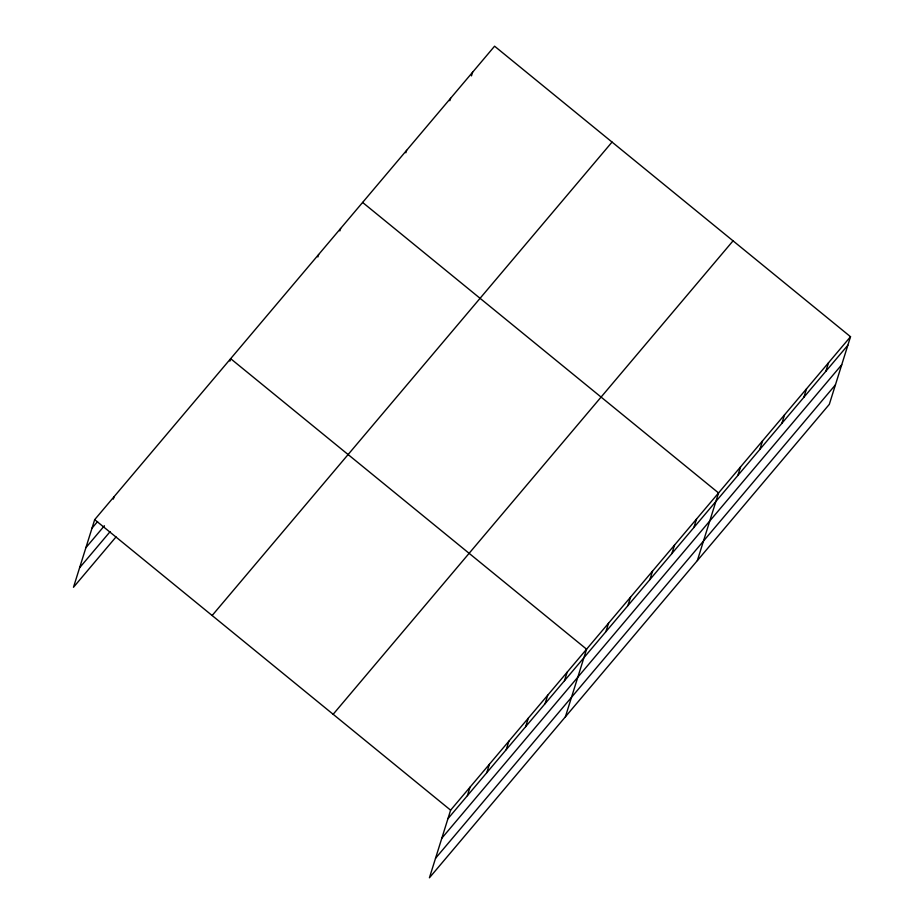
<?xml version="1.0" encoding="UTF-8"?>
<svg xmlns="http://www.w3.org/2000/svg" width="924" height="924" viewBox="0 0 924 924"><rect width="100%" height="100%" fill="white"/><g stroke="black" fill="none" stroke-linecap="round" stroke-linejoin="round"><path stroke-width="1.39" d="M850.519 336.717L450.612 810.163L429.417 877.8L829.313 404.354L850.519 336.717L494.583 46.2L94.687 519.646L73.481 587.283L116.031 536.913M113.34 499.087L114.102 496.65M229.891 361.111L230.653 358.674L586.578 649.191L565.384 716.828M317.868 256.953L318.63 254.516M339.859 230.908L340.621 228.482M405.844 152.795L406.606 150.358M449.838 100.716L450.6 98.279M471.448 75.895L472.591 72.245M467.371 795.691L470.039 787.167M486.786 772.695L489.454 764.171M506.213 749.699L508.881 741.175M525.641 726.703L528.309 718.179M545.056 703.707L547.736 695.183M564.483 680.711L567.151 672.187M605.901 631.669L608.569 623.146M627.893 605.636L630.572 597.112M649.895 579.591L652.563 571.067M671.887 553.557L674.555 545.033M693.878 527.512L696.557 518.988M697.354 560.591L718.549 492.954L362.612 202.437M737.872 475.433L740.54 466.909M759.863 449.399L762.543 440.875M781.866 423.354L784.534 414.83M803.857 397.32L806.525 388.796M825.848 371.275L828.516 362.751M92.007 528.17L97.563 521.598M85.897 547.678L104.4 525.779M79.603 567.775L110.118 531.647M212.139 615.511L612.046 142.065M333.16 714.287L733.055 240.841M447.944 818.687L847.839 345.241M441.822 838.195L841.729 364.749M435.527 858.292L835.435 384.846M94.687 519.646L450.612 810.163"/></g></svg>
